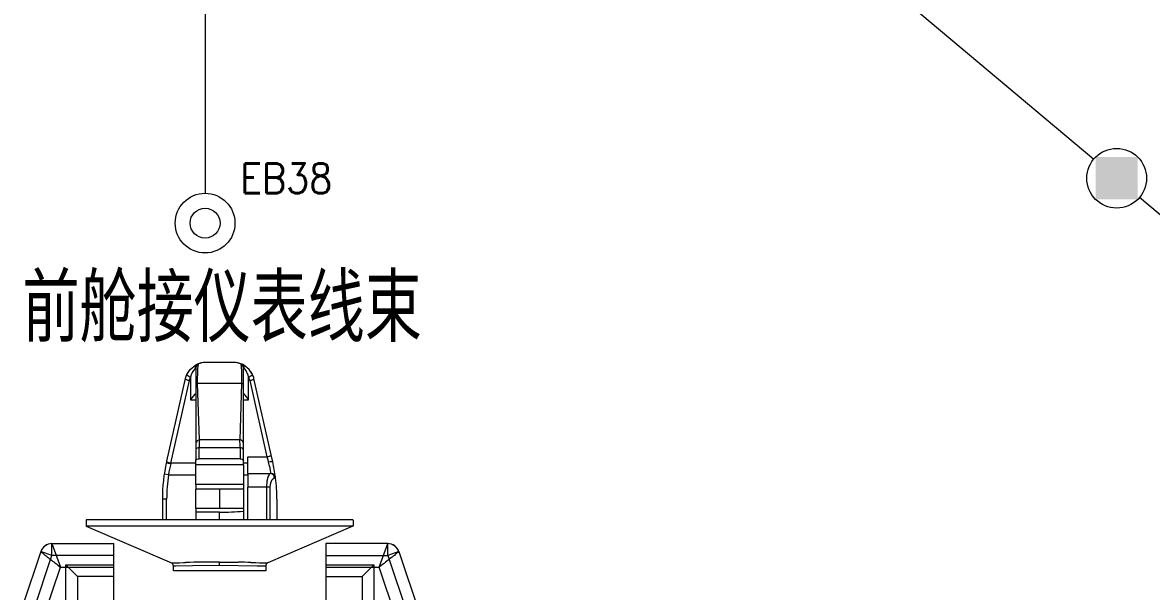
# Model space of a CAD drawing. Header units: inches. Extents: x 47316 to 59086, y 3141 to 11743.
# Drawn here: x 54949.8 to 55044.3, y 9696.4 to 9744.1 of the extents above; entities that cross this region are included whole.
import ezdxf

# ---------------------------------------------------------------- set-up
doc = ezdxf.new("R2010")
doc.units = ezdxf.units.IN
doc.header["$MEASUREMENT"] = 0
doc.styles.add('MtX_FangSong_GB2312', font='')
doc.styles.get("Standard").update_dxf_attribs({"font": ''})
doc.styles.get('MtX_FangSong_GB2312').set_extended_font_data('FangSong_GB2312')
doc.styles.get('Standard').set_extended_font_data('SimSun')
doc.linetypes.add('_VH_FELT_TAPE', pattern='A,0.4,-0.7,["FELT",Standard,S=0.3,R=0,X=-0.5,Y=-0.15],-0.7', length=1.8)

msp = doc.modelspace()

# ---------------------------------------------------------------- linework, layer by layer
at = {"color": 0, "linetype": '_VH_FELT_TAPE', "lineweight": 15, "ltscale": 5}
for p, q in [((54966.983, 9793.513), (55039.44, 9732.627)), ((54965.069, 9792.621), (54965.069, 9729.759))]:
    msp.add_line(p, q, dxfattribs=at)
at = {"color": 0, "lineweight": 15}
for p, q in [((54963.529, 9714.594), (54963.807, 9715.003)), ((54963.807, 9715.003), (54964.284, 9715.381)), ((54964.25, 9715.263), (54964.234, 9715.08)), ((54964.234, 9715.08), (54964.272, 9715.103)), ((54964.317, 9715.376), (54964.25, 9715.263)), ((54964.272, 9715.103), (54964.279, 9715.105)), ((54964.279, 9715.105), (54964.281, 9715.105)), ((54964.281, 9715.105), (54964.282, 9715.104)), ((54964.282, 9715.104), (54964.282, 9715.102)), ((54964.282, 9715.102), (54964.282, 9714.995)), ((54964.282, 9714.995), (54964.282, 9714.811)), ((54964.284, 9715.381), (54964.42, 9715.449)), ((54964.42, 9715.449), (54964.317, 9715.376)), ((54964.422, 9715.45), (54964.42, 9715.449)), ((54964.498, 9715.458), (54964.423, 9715.45)), ((54964.423, 9715.451), (54964.428, 9715.453)), ((54964.441, 9713.82), (54964.474, 9715.076)), ((54964.474, 9715.076), (54964.521, 9715.434)), ((54964.515, 9715.453), (54964.498, 9715.458)), ((54964.521, 9715.445), (54964.515, 9715.453)), ((54964.521, 9715.434), (54964.521, 9715.445)), ((54965.201, 9715.583), (54965.083, 9715.583)), ((54966.284, 9715.583), (54965.202, 9715.583)), ((54967.367, 9715.583), (54966.284, 9715.583)), ((54967.485, 9715.583), (54967.367, 9715.583)), ((54968.051, 9715.451), (54968.047, 9715.442)), ((54968.047, 9715.442), (54968.047, 9715.434)), ((54968.047, 9715.434), (54968.104, 9714.918)), ((54968.059, 9715.456), (54968.051, 9715.451)), ((54968.079, 9715.459), (54968.059, 9715.456)), ((54968.146, 9715.45), (54968.079, 9715.459)), ((54968.104, 9714.918), (54968.128, 9713.82)), ((54968.14, 9715.452), (54968.146, 9715.45)), ((54968.148, 9715.449), (54968.146, 9715.45)), ((54968.281, 9715.338), (54968.148, 9715.449)), ((54968.285, 9715.381), (54968.148, 9715.449)), ((54968.332, 9715.211), (54968.281, 9715.338)), ((54968.761, 9715.003), (54968.285, 9715.381)), ((54968.286, 9715.104), (54968.288, 9715.105)), ((54968.286, 9715.102), (54968.286, 9715.104)), ((54968.286, 9715), (54968.286, 9715.102)), ((54968.286, 9714.828), (54968.286, 9715)), ((54968.288, 9715.105), (54968.29, 9715.105)), ((54968.29, 9715.105), (54968.296, 9715.103)), ((54968.296, 9715.103), (54968.334, 9715.08)), ((54968.334, 9715.08), (54968.332, 9715.211)), ((54968.334, 9715.08), (54968.425, 9714.967)), ((54968.426, 9714.968), (54968.538, 9714.807)), ((54969.039, 9714.594), (54968.761, 9715.003)), ((54963.409, 9714.243), (54961.852, 9707.311)), ((54962.201, 9707.152), (54963.758, 9714.084)), ((54963.853, 9714.362), (54963.853, 9712.455)), ((54964.282, 9714.811), (54964.282, 9714.538)), ((54964.282, 9714.538), (54964.282, 9714.183)), ((54964.282, 9714.183), (54964.282, 9713.757)), ((54968.286, 9714.575), (54968.286, 9714.828)), ((54968.286, 9714.336), (54968.286, 9714.575)), ((54968.286, 9714.245), (54968.286, 9714.335)), ((54968.286, 9713.757), (54968.286, 9714.245)), ((54968.715, 9712.455), (54968.715, 9714.362)), ((54968.81, 9714.084), (54970.249, 9707.682)), ((54970.597, 9707.841), (54969.159, 9714.243)), ((54964.284, 9713.764), (54964.282, 9713.757)), ((54964.282, 9713.757), (54964.282, 9708.796)), ((54964.296, 9713.778), (54964.284, 9713.764)), ((54964.331, 9713.795), (54964.296, 9713.778)), ((54964.441, 9713.82), (54964.331, 9713.795)), ((54966.284, 9713.82), (54964.441, 9713.82)), ((54964.588, 9709.098), (54964.441, 9713.82)), ((54968.128, 9713.82), (54966.284, 9713.82)), ((54968.128, 9713.82), (54967.98, 9709.098)), ((54968.233, 9713.797), (54968.128, 9713.82)), ((54968.269, 9713.78), (54968.233, 9713.797)), ((54968.28, 9713.771), (54968.269, 9713.78)), ((54968.285, 9713.761), (54968.28, 9713.771)), ((54968.286, 9713.757), (54968.285, 9713.761)), ((54968.286, 9708.796), (54968.286, 9713.757)), ((54963.853, 9712.455), (54963.91, 9712.525)), ((54963.853, 9712.455), (54964.282, 9712.455)), ((54963.91, 9712.525), (54964.248, 9712.935)), ((54964.248, 9712.935), (54964.276, 9712.977)), ((54964.276, 9712.977), (54964.282, 9712.993)), ((54968.286, 9712.993), (54968.29, 9712.982)), ((54968.286, 9712.455), (54968.715, 9712.455)), ((54968.29, 9712.982), (54968.305, 9712.955)), ((54968.305, 9712.955), (54968.395, 9712.84)), ((54968.395, 9712.84), (54968.715, 9712.455)), ((54964.295, 9708.877), (54964.282, 9708.796)), ((54964.282, 9708.796), (54964.282, 9708.281)), ((54964.287, 9708.311), (54964.282, 9708.281)), ((54964.331, 9708.37), (54964.287, 9708.311)), ((54964.407, 9709.028), (54964.295, 9708.877)), ((54964.396, 9708.41), (54964.331, 9708.37)), ((54964.561, 9708.453), (54964.396, 9708.41)), ((54964.588, 9709.098), (54964.407, 9709.028)), ((54964.566, 9707.504), (54964.561, 9708.453)), ((54964.561, 9708.453), (54966.284, 9708.453)), ((54966.284, 9709.098), (54964.588, 9709.098)), ((54967.98, 9709.098), (54966.284, 9709.098)), ((54966.284, 9708.453), (54968.008, 9708.453)), ((54968.074, 9709.075), (54967.98, 9709.098)), ((54968.008, 9708.453), (54968.003, 9707.504)), ((54968.173, 9708.41), (54968.007, 9708.453)), ((54968.231, 9708.959), (54968.074, 9709.075)), ((54968.237, 9708.371), (54968.173, 9708.41)), ((54968.286, 9708.796), (54968.231, 9708.959)), ((54968.281, 9708.312), (54968.237, 9708.371)), ((54968.286, 9708.281), (54968.281, 9708.312)), ((54968.286, 9708.281), (54968.286, 9708.796)), ((54964.282, 9708.281), (54964.282, 9707.381)), ((54964.282, 9707.38), (54964.298, 9707.424)), ((54964.282, 9707.021), (54964.282, 9707.38)), ((54964.298, 9707.424), (54964.333, 9707.454)), ((54964.333, 9707.454), (54964.398, 9707.481)), ((54964.398, 9707.481), (54964.566, 9707.503)), ((54966.284, 9707.503), (54964.566, 9707.503)), ((54968.003, 9707.503), (54966.284, 9707.503)), ((54968.002, 9707.503), (54968.177, 9707.479)), ((54968.177, 9707.479), (54968.252, 9707.442)), ((54968.252, 9707.442), (54968.275, 9707.417)), ((54968.275, 9707.417), (54968.286, 9707.38)), ((54968.286, 9707.381), (54968.286, 9708.281)), ((54968.286, 9707.021), (54968.286, 9707.38)), ((54968.644, 9707.425), (54968.644, 9707.682)), ((54968.644, 9707.682), (54970.249, 9707.682)), ((54968.644, 9706.281), (54968.644, 9707.425)), ((54970.249, 9707.682), (54970.324, 9707.425)), ((54970.324, 9707.425), (54970.378, 9707.242)), ((54970.727, 9707.263), (54970.597, 9707.841)), ((54961.852, 9707.311), (54961.841, 9707.263)), ((54962.19, 9707.108), (54962.201, 9707.152)), ((54964.282, 9707.152), (54962.201, 9707.152)), ((54964.282, 9705.359), (54964.281, 9707.022)), ((54966.284, 9707.022), (54964.282, 9707.021)), ((54968.287, 9707.021), (54966.284, 9707.022)), ((54968.644, 9707.152), (54968.286, 9707.152)), ((54968.287, 9707.022), (54968.287, 9705.359)), ((54962.004, 9706.187), (54961.65, 9706.24)), ((54962.004, 9706.187), (54964.282, 9706.187)), ((54968.287, 9706.187), (54968.644, 9706.187)), ((54968.644, 9706.281), (54968.644, 9705.137)), ((54968.644, 9706.281), (54970.526, 9706.281)), ((54970.244, 9705.646), (54970.202, 9705.137)), ((54970.354, 9706.058), (54970.244, 9705.646)), ((54970.431, 9706.208), (54970.354, 9706.058)), ((54970.47, 9706.254), (54970.431, 9706.208)), ((54970.508, 9706.278), (54970.47, 9706.254)), ((54970.526, 9706.281), (54970.508, 9706.278)), ((54970.518, 9705.137), (54970.568, 9705.502)), ((54970.601, 9706.281), (54970.526, 9706.281)), ((54970.568, 9705.502), (54970.694, 9705.783)), ((54970.694, 9705.783), (54970.812, 9705.906)), ((54970.812, 9705.906), (54970.868, 9705.923)), ((54970.962, 9705.923), (54970.868, 9705.923)), ((54970.962, 9705.923), (54970.956, 9705.969)), ((54964.281, 9703.364), (54964.281, 9704.974)), ((54965.123, 9705.358), (54964.282, 9705.358)), ((54964.282, 9705.357), (54964.282, 9704.972)), ((54966.284, 9704.973), (54964.282, 9704.972)), ((54966.284, 9705.358), (54965.123, 9705.358)), ((54967.445, 9705.358), (54966.284, 9705.358)), ((54966.284, 9704.973), (54966.284, 9703.364)), ((54968.287, 9704.973), (54966.284, 9704.973)), ((54968.286, 9705.357), (54967.445, 9705.358)), ((54968.286, 9705.357), (54968.286, 9704.972)), ((54968.287, 9704.974), (54968.287, 9703.364)), ((54968.644, 9702.42), (54968.644, 9705.137)), ((54970.202, 9705.137), (54968.644, 9705.137)), ((54970.518, 9705.137), (54970.202, 9705.137)), ((54970.202, 9705.137), (54970.202, 9702.42)), ((54970.518, 9702.42), (54970.518, 9705.137)), ((54961.851, 9704.129), (54961.494, 9704.129)), ((54961.494, 9704.129), (54961.494, 9702.42)), ((54961.851, 9702.42), (54961.851, 9704.129)), ((54971.075, 9704.129), (54971.075, 9702.42)), ((54965.233, 9703.364), (54964.281, 9703.364)), ((54964.282, 9703.363), (54964.282, 9703.043)), ((54966.254, 9703.044), (54964.282, 9703.043)), ((54964.282, 9703.043), (54964.282, 9702.42)), ((54966.284, 9703.364), (54965.233, 9703.364)), ((54966.254, 9703.044), (54966.254, 9702.42)), ((54966.284, 9703.044), (54966.254, 9703.044)), ((54967.335, 9703.364), (54966.284, 9703.364)), ((54968.287, 9703.364), (54967.335, 9703.364)), ((54968.286, 9703.363), (54968.286, 9703.139)), ((54968.286, 9703.139), (54968.286, 9702.42)), ((54966.284, 9702.42), (54955.121, 9702.42)), ((54955.122, 9702.42), (54955.122, 9701.884)), ((54966.284, 9701.884), (54955.122, 9701.884)), ((54955.122, 9701.884), (54962.249, 9698.797)), ((54975.48, 9702.42), (54966.284, 9702.42)), ((54977.446, 9701.884), (54966.284, 9701.884)), ((54977.446, 9701.884), (54970.319, 9698.797)), ((54977.445, 9702.42), (54975.48, 9702.42)), ((54977.446, 9701.884), (54977.088, 9701.729)), ((54977.447, 9702.42), (54977.447, 9701.884)), ((54977.447, 9702.42), (54977.447, 9701.884)), ((54966.284, 9698.863), (54967.097, 9698.861)), ((54966.284, 9698.601), (54966.284, 9698.863)), ((54967.097, 9698.861), (54967.84, 9698.857)), ((54968.897, 9698.843), (54969.145, 9698.836)), ((54962.251, 9698.802), (54962.252, 9698.804)), ((54962.252, 9698.804), (54962.254, 9698.805)), ((54962.254, 9698.805), (54962.263, 9698.807)), ((54962.263, 9698.807), (54962.352, 9698.807)), ((54962.352, 9698.807), (54962.593, 9698.806)), ((54962.42, 9698.579), (54962.423, 9698.538)), ((54962.423, 9698.539), (54962.424, 9698.541)), ((54962.423, 9698.137), (54962.423, 9698.539)), ((54970.145, 9698.137), (54962.423, 9698.137)), ((54962.424, 9698.541), (54962.426, 9698.542)), ((54962.426, 9698.542), (54962.431, 9698.544)), ((54962.431, 9698.544), (54962.448, 9698.545)), ((54962.448, 9698.545), (54962.625, 9698.543)), ((54962.593, 9698.806), (54962.734, 9698.81)), ((54962.625, 9698.543), (54964.005, 9698.585)), ((54962.734, 9698.81), (54962.941, 9698.818)), ((54962.941, 9698.818), (54963.256, 9698.83)), ((54963.256, 9698.83), (54963.423, 9698.836)), ((54964.005, 9698.585), (54966.284, 9698.601)), ((54966.284, 9698.601), (54969.416, 9698.559)), ((54969.145, 9698.836), (54969.308, 9698.83)), ((54969.308, 9698.83), (54969.627, 9698.818)), ((54969.416, 9698.559), (54970.1, 9698.545)), ((54969.627, 9698.818), (54969.976, 9698.806)), ((54969.976, 9698.806), (54970.216, 9698.807)), ((54970.1, 9698.545), (54970.131, 9698.545)), ((54970.131, 9698.545), (54970.14, 9698.543)), ((54970.14, 9698.543), (54970.143, 9698.542)), ((54970.143, 9698.542), (54970.145, 9698.539)), ((54970.145, 9698.539), (54970.145, 9698.535)), ((54970.145, 9698.539), (54970.145, 9698.137)), ((54970.216, 9698.807), (54970.289, 9698.808)), ((54970.318, 9698.802), (54970.318, 9698.797))]:
    msp.add_line(p, q, dxfattribs=at)
at = {"color": 0, "linetype": 'Continuous', "lineweight": 15}
for p, q in [((54951.457, 9700.014), (54951.315, 9699.741)), ((54951.675, 9700.229), (54951.457, 9700.014)), ((54951.948, 9700.366), (54951.675, 9700.229)), ((54952.249, 9700.413), (54951.948, 9700.366)), ((54952.249, 9699.429), (54952.249, 9700.414)), ((54952.249, 9700.414), (54957.445, 9700.414)), ((54952.249, 9700.413), (54952.958, 9698.445)), ((54957.445, 9693.524), (54957.445, 9700.414)), ((54980.358, 9700.414), (54975.162, 9700.414)), ((54975.162, 9700.414), (54975.162, 9693.524)), ((54979.648, 9698.445), (54980.358, 9700.413)), ((54980.358, 9699.429), (54980.358, 9700.414)), ((54980.659, 9700.366), (54980.358, 9700.413)), ((54980.932, 9700.229), (54980.659, 9700.366)), ((54981.15, 9700.013), (54980.932, 9700.229)), ((54981.292, 9699.741), (54981.15, 9700.013)), ((54951.315, 9699.741), (54949.795, 9695.181)), ((54950.729, 9694.87), (54952.249, 9699.429)), ((54952.249, 9699.429), (54951.315, 9699.741)), ((54957.445, 9699.429), (54952.249, 9699.429)), ((54975.162, 9699.429), (54980.358, 9699.429)), ((54981.291, 9699.741), (54980.358, 9699.429)), ((54980.358, 9699.429), (54981.998, 9694.508)), ((54981.291, 9699.741), (54983.036, 9694.508)), ((54951.663, 9694.559), (54952.958, 9698.445)), ((54952.958, 9698.445), (54957.445, 9698.445)), ((54954.394, 9697.658), (54953.41, 9698.642)), ((54953.41, 9698.642), (54957.445, 9698.642)), ((54953.41, 9694.508), (54953.41, 9698.642)), ((54975.162, 9698.642), (54979.197, 9698.642)), ((54975.162, 9698.445), (54979.648, 9698.445)), ((54978.213, 9697.658), (54979.197, 9698.642)), ((54979.197, 9698.642), (54979.197, 9694.508)), ((54981.067, 9694.189), (54979.648, 9698.445)), ((54957.445, 9697.658), (54954.394, 9697.658)), ((54954.394, 9697.658), (54954.394, 9694.508)), ((54975.162, 9697.658), (54978.213, 9697.658)), ((54978.213, 9697.658), (54978.213, 9694.508))]:
    msp.add_line(p, q, dxfattribs=at)
at = {"color": 0, "linetype": '_VH_FELT_TAPE', "lineweight": 15, "ltscale": 5}
msp.add_lwpolyline([(55182.94, 9676.914), (55105.743, 9676.914), (55043.268, 9729.411)], dxfattribs=at)
at = {"color": 0, "linetype": 'Continuous', "lineweight": 15}
for centre, radius in [((55041.354, 9731.019), 2.5), ((54965.069, 9727.259), 2.5), ((54965.069, 9727.259), 1.25)]:
    msp.add_circle(centre, radius, dxfattribs=at)
at = {"color": 0, "lineweight": 15}
for centre, radius, start, end in [((54965.533, 9713.929), 1.735, 138.45411, 165.52271), ((54964.635, 9715.1), 0.353, 108.81301, 179.73411), ((54965.083, 9713.867), 1.716, 90, 112.4383), ((54965.194, 9713.261), 2.322, 89.80827, 109.24149), ((54967.371, 9713.237), 2.346, 70.85998, 90.09136), ((54967.485, 9713.867), 1.716, 67.5617, 90), ((54967.933, 9715.1), 0.353, 0.2659, 71.18698), ((54967.597, 9714.167), 1.396, 59.27006, 66.71169), ((54965.083, 9713.867), 1.716, 154.90698, 167.33938), ((54965.084, 9713.786), 1.36, 154.91243, 167.33392), ((54967.22, 9714.038), 1.525, 21.55557, 30.24711), ((54967.309, 9714.039), 1.443, 12.93298, 22.81158), ((54967.484, 9713.786), 1.36, 12.66608, 25.08757), ((54967.666, 9713.949), 1.517, 25.19099, 34.06008), ((54967.485, 9713.867), 1.716, 12.66062, 25.09302), ((54977.758, 9708.231), 13.199, 176.23529, 179.03602), ((54954.81, 9708.231), 13.199, 0.96397, 3.76471), ((54975.794, 9704.129), 14.3, 167.33938, 179.99999), ((54973.855, 9704.27), 12.005, 166.32334, 170.80889), ((54962.411, 9704.882), 8.309, 9.68887, 16.49927), ((54956.775, 9704.129), 14.3, 7.39205, 12.66062), ((54975.794, 9704.129), 13.942, 171.51123, 179.99999), ((54970.601, 9705.923), 0.357, 7.39273, 90), ((54956.775, 9704.129), 14.3, 0, 7.20625), ((54966.389, 9722.214), 19.169, 269.68587, 275.67918), ((54966.249, 9544.107), 154.756, 89.98713, 91.04655), ((54967.474, 9631.581), 67.276, 88.78785, 89.6884), ((54962.137, 9698.539), 0.286, 0.01426, 66.60552), ((54962.192, 9698.543), 0.231, 2.85669, 9.0405), ((54970.431, 9698.539), 0.286, 113.39447, 179.98574), ((54970.431, 9698.534), 0.286, 113.43345, 179.68319), ((54970.431, 9698.534), 0.286, 113.43345, 179.66716), ((54970.298, 9698.771), 0.0373, 57.64496, 103.76892)]:
    msp.add_arc(centre, radius, start, end, dxfattribs=at)
at = {"color": 0, "linetype": 'Continuous', "lineweight": 15}
for centre, start, end in [((54952.249, 9699.429), 90.00016, 161.56505), ((54980.358, 9699.429), 18.43483, 90.00012)]:
    msp.add_arc(centre, 0.984, start, end, dxfattribs=at)
at = {"color": 0, "lineweight": 15}
for centre, major_axis, ratio, start_param, end_param in [((54963.758, 9714.164), (0.349, -0.078), 0.219749, 3.141593, 4.761713), ((54963.853, 9714.443), (0.324, -0.152), 0.204654, 3.141593, 4.807934), ((54968.715, 9714.443), (0.324, 0.152), 0.204654, 4.616844, 6.283185), ((54968.81, 9714.164), (0.349, 0.078), 0.219749, 4.663065, 6.283185), ((54970.249, 9707.762), (0.349, 0.078), 0.219749, 4.663065, 6.283185), ((54962.19, 9707.185), (0.349, -0.078), 0.209693, 3.141593, 4.759459), ((54962.201, 9707.233), (0.349, -0.078), 0.219749, 3.141593, 4.761713), ((54970.378, 9707.185), (0.349, 0.078), 0.155695, 0, 1.535836), ((54970.526, 9705.923), (0, -0.357), 0.956926, 1.570796, 3.141593)]:
    msp.add_ellipse(centre, major_axis=major_axis, ratio=ratio, start_param=start_param, end_param=end_param, dxfattribs=at)
at = {"color": 0, "linetype": 'Continuous', "lineweight": 15}
for points, knots in [([(54951.315, 9699.741), (54951.308, 9699.719), (54951.434, 9699.682), (54951.531, 9699.549), (54951.81, 9699.361), (54952.127, 9699.097), (54952.529, 9698.784), (54952.809, 9698.564), (54952.958, 9698.445)], [0, 0, 0, 0, 0.033368, 0.123683, 0.273351, 0.488425, 0.726447, 1, 1, 1, 1]), ([(54981.291, 9699.741), (54981.302, 9699.709), (54981.113, 9699.655), (54980.974, 9699.457), (54980.584, 9699.197), (54980.156, 9698.839), (54979.822, 9698.585), (54979.648, 9698.445)], [0, 0, 0, 0, 0.047423, 0.185851, 0.402576, 0.680126, 1, 1, 1, 1])]:
    msp.add_open_spline(points, degree=3, knots=knots, dxfattribs=at)
at = {"color": 0, "linetype": 'Continuous', "lineweight": 15, "extrusion": (0, 0, -1)}
msp.add_solid([(-55039.587, 9732.787), (-55039.587, 9729.251), (-55043.122, 9732.787), (-55043.122, 9729.251)], dxfattribs=at)

# ---------------------------------------------------------------- texts
at = {"color": 0, "lineweight": 15, "style": 'MtX_FangSong_GB2312', "width": 0.7}
msp.add_text('前舱接仪表线束', height=5, dxfattribs=at).set_placement((54949.787, 9717.84))
at = {"color": 21, "linetype": 'Continuous', "lineweight": 15, "insert": (54967.997, 9732.259), "char_height": 2.5, "width": 8.57143, "attachment_point": 1}
msp.add_mtext('\\Fromans.shx;\\W0.9000000000;\\T1.0000000000;\\o\\lEB38', dxfattribs=at)

doc.saveas('drawing.dxf')
